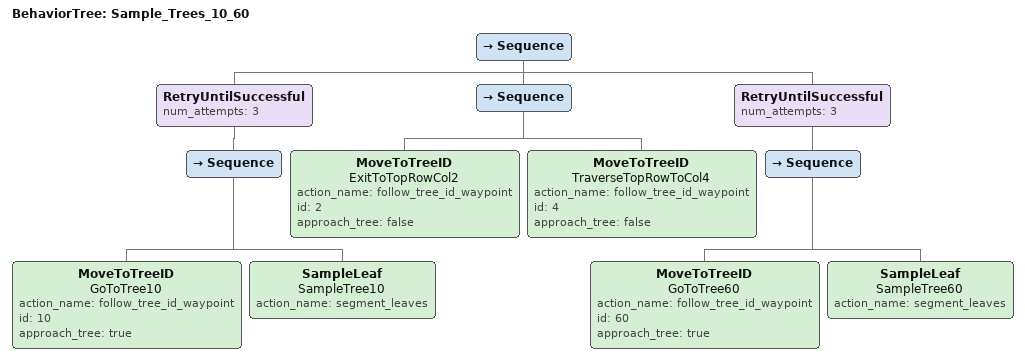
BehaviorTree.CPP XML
<root BTCPP_format="4" schema_location="schemas/amiga_btcpp.xsd">
  <Mission>i need to sample trees 10 and 60</Mission>

  <BehaviorTree ID="Sample_Trees_10_60">
    <Sequence>

      <!-- ===== TREE 10 ===== -->
      <RetryUntilSuccessful num_attempts="3">
        <Sequence>
          <MoveToTreeID name="GoToTree10"
                        action_name="follow_tree_id_waypoint"
                        id="10"
                        approach_tree="true"/>
          <SampleLeaf name="SampleTree10"
                      action_name="segment_leaves"/>
        </Sequence>
      </RetryUntilSuccessful>

      <!-- Traverse without sampling -->
      <Sequence>
        <MoveToTreeID name="ExitToTopRowCol2"
                      action_name="follow_tree_id_waypoint"
                      id="2"
                      approach_tree="false"/>
        <MoveToTreeID name="TraverseTopRowToCol4"
                      action_name="follow_tree_id_waypoint"
                      id="4"
                      approach_tree="false"/>
      </Sequence>

      <!-- ===== TREE 60 ===== -->
      <RetryUntilSuccessful num_attempts="3">
        <Sequence>
          <MoveToTreeID name="GoToTree60"
                        action_name="follow_tree_id_waypoint"
                        id="60"
                        approach_tree="true"/>
          <SampleLeaf name="SampleTree60"
                      action_name="segment_leaves"/>
        </Sequence>
      </RetryUntilSuccessful>

    </Sequence>
  </BehaviorTree>
</root>
